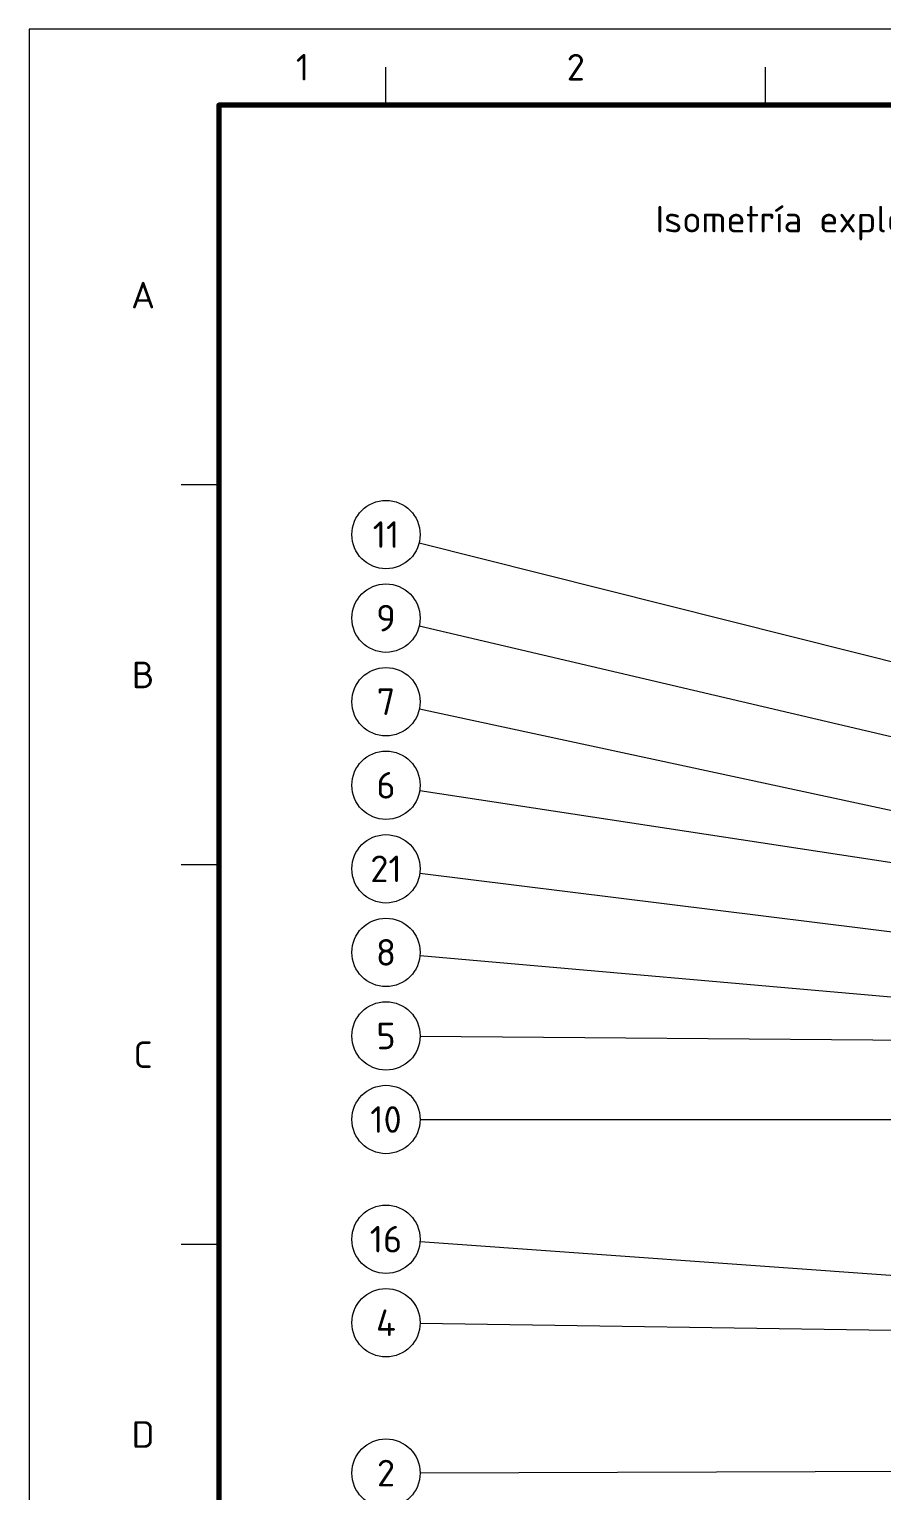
# Model space of a CAD drawing. Header units: millimetres. Extents: x 0 to 594, y 0 to 420.
# Drawn here: x 0 to 112.3, y 227.6 to 420 of the extents above; entities that cross this region are included whole.
import ezdxf
from ezdxf.enums import TextEntityAlignment as Align

# ---------------------------------------------------------------- set-up
doc = ezdxf.new("R2010")
doc.units = ezdxf.units.MM
for name, color, linetype, lineweight in [('06-TEXTO', 7, 'CONTINUOUS', 25), ('07-RECUADRO', 7, 'CONTINUOUS', 70), ('08-FINA', 5, 'CONTINUOUS', 18)]:
    doc.layers.add(name, color=color, linetype=linetype, lineweight=lineweight)
doc.styles.add('ISO3098', font='isocpeur.ttf')

msp = doc.modelspace()

# ---------------------------------------------------------------- linework, layer by layer
at = {"layer": '07-RECUADRO'}
msp.add_lwpolyline([(25, 10), (584, 10), (584, 410), (25, 410)], close=True, dxfattribs=at)
at = {"layer": '08-FINA'}
for p, q in [((47, 410), (47, 415)), ((97, 410), (97, 415)), ((25, 360), (20, 360)), ((51.36, 352.38), (189.21, 317.77)), ((51.38, 341.45), (205.16, 305.4)), ((51.4, 330.53), (200.7, 298.4)), ((51.45, 319.79), (207.9, 295.91)), ((25, 310), (20, 310)), ((51.47, 308.92), (200.41, 290.4)), ((51.48, 298.08), (178.13, 286.93)), ((51.5, 287.44), (201.26, 286.27)), ((51.5, 276.47), (203.82, 276.47)), ((25, 260), (20, 260)), ((51.49, 260.39), (173.16, 251.73)), ((51.5, 249.64), (205.16, 247.4)), ((51.5, 229.94), (190.77, 230.45))]:
    msp.add_line(p, q, dxfattribs=at)
msp.add_lwpolyline([(0, 0), (594, 0), (594, 420), (0, 420)], close=True, dxfattribs=at)
for centre in [(47, 353.47), (47, 342.47), (47, 331.47), (47, 320.47), (47, 309.47), (47, 298.47), (47, 287.47), (47, 276.47), (47, 260.71), (47, 249.71), (47, 229.92)]:
    msp.add_circle(centre, 4.5, dxfattribs=at)

# ---------------------------------------------------------------- texts
at = {"layer": '06-TEXTO', "style": 'ISO3098'}
for s, p in [('1', (36, 415)), ('2', (72, 415)), ('Isometría explosionada por subconjunto, escala 1:2. Globo = posición del plano FL_MAT_ABC_1kg = código ABC1-NN', (208.5, 395)), ('A', (15, 385)), ('11', (47, 353.47)), ('9', (47, 342.47)), ('B', (15, 335)), ('7', (47, 331.47)), ('6', (47, 320.47)), ('21', (47, 309.47)), ('8', (47, 298.47)), ('5', (47, 287.47)), ('C', (15, 285)), ('10', (47, 276.47)), ('16', (47, 260.71)), ('4', (47, 249.71)), ('D', (15, 235)), ('2', (47, 229.92))]:
    msp.add_text(s, height=3.5, dxfattribs=at).set_placement(p, align=Align.MIDDLE_CENTER)

doc.saveas('drawing.dxf')
